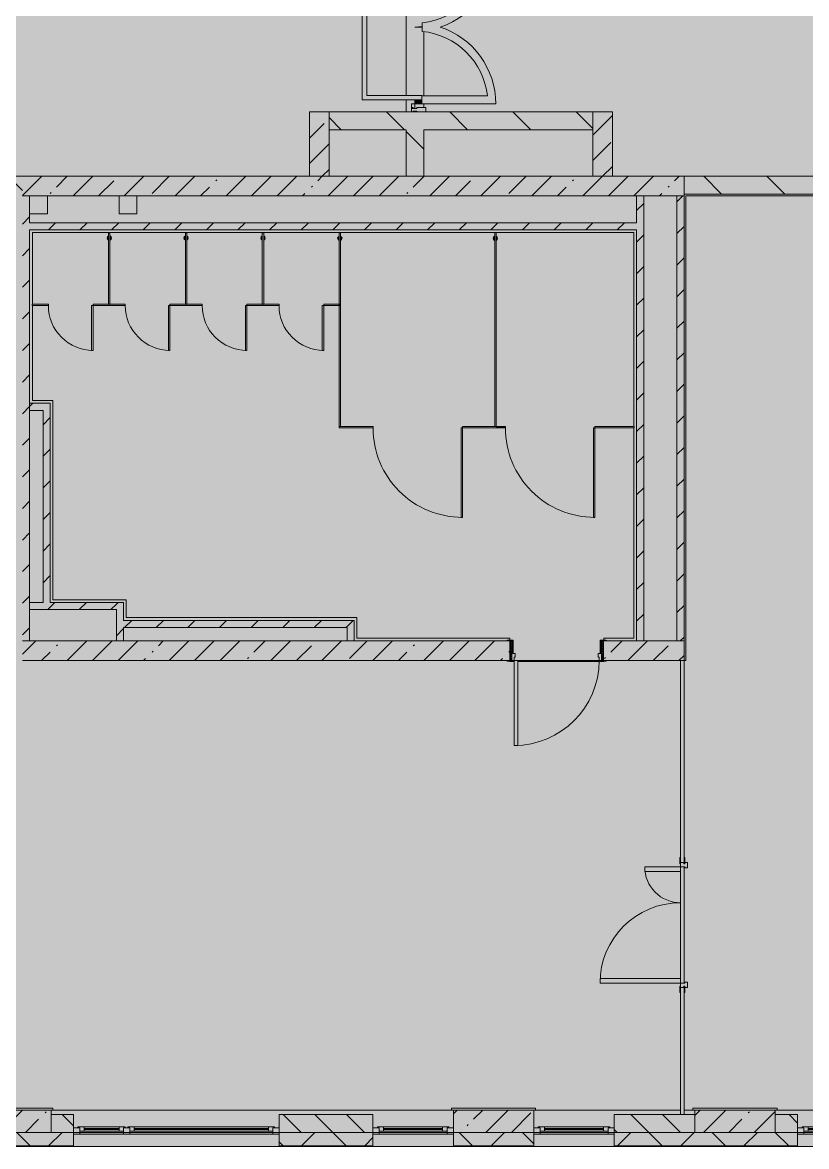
# Model space of a CAD drawing. Header units: millimetres. Extents: x 2623 to 210903, y -8553 to 29000.
# Drawn here: x 178103 to 186873, y -258 to 12321 of the extents above; entities that cross this region are included whole.
import ezdxf

# ---------------------------------------------------------------- set-up
doc = ezdxf.new("R2010")
doc.units = ezdxf.units.MM
doc.layers.add('A-DETL-GENF-6', color=7, linetype='Continuous', lineweight=9, true_color=0xc0c0c0, transparency=0.4)
for name, color, linetype, lineweight, true_color in [('A-DETL-GENF-8', 7, 'Continuous', 5, 0xe2e2e2), ('A-DETL-GENF-9', 7, 'Continuous', 5, 0xb7b7b7), ('A-DOOR-3', 7, 'Continuous', 5, 0xb7b7b7), ('A-DOOR-4', 7, 'Continuous', 5, 0xe2e2e2), ('A-DOOR-5', 7, 'Continuous', 5, 0xaaaaaa), ('A-DOOR-7', 7, 'Continuous', 5, 0x737373), ('A-DOOR-FRAM-3', 7, 'Continuous', 5, 0xe2e2e2), ('A-DOOR-FRAM-4', 7, 'Continuous', 5, 0xb7b7b7), ('A-DOOR-FRAM-5', 7, 'Continuous', 5, 0xaaaaaa), ('A-FLOR-2', 7, 'Continuous', 5, 0xb7b7b7), ('A-GENM-3', 7, 'Continuous', 5, 0x737373), ('A-GENM-4', 7, 'Continuous', 5, 0xe2ddcd), ('A-GLAZ-1', 7, 'Continuous', 5, 0x737373), ('A-GLAZ-CWMG-3', 7, 'Continuous', 5, 0x737373), ('A-WALL-5', 7, 'Continuous', 5, 0x737373), ('A-WALL-6', 7, 'Continuous', 9, 0x737373), ('I-WALL-5', 7, 'Continuous', 5, 0x737373), ('S-COLS-2', 7, 'Continuous', 5, 0x737373)]:
    doc.layers.add(name, color=color, linetype=linetype, lineweight=lineweight, true_color=true_color)
for name, color, linetype, lineweight in [('A-WALL-4', 7, 'Continuous', 5), ('I-WALL-4', 7, 'Continuous', 5), ('S-COLS-1', 7, 'Continuous', 5)]:
    doc.layers.add(name, color=color, linetype=linetype, lineweight=lineweight)
pattern_1 = [(45, (83893.37, 0), (-176.7767, 176.7767), [])]
pattern_2 = [(45, (83893.37, 0), (-285.1231, 285.1231), []), (45, (84178.5, 0), (-285.1231, 285.1231), [504.031, -100.806, 16.764, -84.042])]
pattern_3 = [(135, (83893.37, 0), (-353.5534, -353.5534), [])]

# ---------------------------------------------------------------- blocks, each defined once
blk = doc.blocks.new('BSC_Колонна _Прямоугольная - 250х900-23282983-3_1_3_птичка')
at = {"layer": 'S-COLS-1'}
h = blk.add_hatch(dxfattribs=at)
h.set_pattern_fill('FP_94', color=256, style=0, pattern_type=2)
h.set_pattern_definition([(45, (-99480, -25), (-285.1231, 285.1231), []), (45, (-99194.88, -25), (-285.1231, 285.1231), [504.031, -100.806, 16.764, -84.042])])
h.paths.add_polyline_path([(450, -125), (450, 125), (-450, 125), (-450, -125), (270, -125)])
at = {"layer": 'S-COLS-2'}
for p, q in [((450, 125), (-450, 125)), ((-450, 125), (-450, -125)), ((450, -125), (450, 125)), ((-450, -125), (450, -125))]:
    blk.add_line(p, q, dxfattribs=at)
blk = doc.blocks.new('110_Дверь_СКБ_1Ст_Внутренняя1 - Д-7а_л__950x2100h_Туалет-V83-3_1_3_птичка')
at = {"layer": 'A-DOOR-4'}
h = blk.add_hatch(color=256, dxfattribs=at)
h.paths.add_polyline_path([(487.5, 110), (487.5, 70), (477.5, 70), (477.5, 30), (512.5, 30), (512.5, 110)])
h.paths.add_polyline_path([(-462.5, 110), (-487.5, 110), (-487.5, 30), (-452.5, 30), (-452.5, 70), (-462.5, 70)])
at = {"layer": 'A-DOOR-5'}
h = blk.add_hatch(dxfattribs=at)
h.set_pattern_fill('FP_15', color=256, style=0, pattern_type=2)
h.set_pattern_definition([(135, (1776.41, 174.685), (-14.14214, -14.14214), []), (225, (1776.41, 174.685), (14.14214, -14.14214), [])])
h.paths.add_polyline_path([(537.5, 110), (512.5, 110), (512.5, -110), (537.5, -110)])
at = {"layer": 'A-DOOR-FRAM-3'}
for points in [[(447.5, 1060), (447.5, 110), (487.5, 110), (487.5, 1060)], [(-542.5, 118), (-542.5, 110), (-472.5, 110), (-472.5, 118)], [(-472.5, 30), (-487.5, 30), (-487.5, -110), (-472.5, -110)], [(567.5, 118), (497.5, 118), (497.5, 110), (567.5, 110)], [(512.5, 30), (497.5, 30), (497.5, -110), (512.5, -110)], [(-542.5, -110), (-542.5, -118), (-472.5, -118), (-472.5, -110)], [(567.5, -110), (497.5, -110), (497.5, -118), (567.5, -118)]]:
    blk.add_hatch(color=256, dxfattribs=at).paths.add_polyline_path(points)
at = {"layer": 'A-DOOR-FRAM-5'}
h = blk.add_hatch(dxfattribs=at)
h.set_pattern_fill('FP_16', color=256, style=0, pattern_type=2)
h.set_pattern_definition([(45, (-346.384, 174.685), (-14.1421, 14.1421), []), (135, (-346.384, 174.685), (-14.1421, -14.1421), [])])
h.paths.add_polyline_path([(-487.5, 110), (-512.5, 110), (-512.5, -110), (-487.5, -110)])
at = {"layer": 'A-DOOR-3'}
for p, q in [((487.5, 1060), (447.5, 1060)), ((447.5, 1060), (447.5, 110)), ((487.5, 110), (487.5, 1060)), ((447.5, 110), (487.5, 110))]:
    blk.add_line(p, q, dxfattribs=at)
blk.add_arc((487.5, 110), 950, 90, 180, dxfattribs=at)
at = {"layer": 'A-DOOR-FRAM-4'}
for p, q in [((-472.5, 118), (-542.5, 118)), ((-542.5, 118), (-542.5, 110)), ((-542.5, 110), (-472.5, 110)), ((-487.5, 110), (-512.5, 110)), ((-512.5, 110), (-512.5, -110)), ((-462.5, 110), (-487.5, 110)), ((-487.5, 110), (-487.5, 30)), ((-487.5, -110), (-487.5, 110)), ((-472.5, 110), (-487.5, 110)), ((-487.5, 110), (-487.5, 109)), ((-487.5, 109), (-472.5, 109)), ((-487.5, 30), (-452.5, 30)), ((-472.5, 30), (-487.5, 30)), ((-487.5, 30), (-487.5, -110)), ((-472.5, 110), (-472.5, 118)), ((-472.5, 109), (-472.5, 110)), ((-472.5, -110), (-472.5, 30)), ((-462.5, 70), (-462.5, 110)), ((-452.5, 70), (-462.5, 70)), ((-452.5, 30), (-452.5, 70)), ((487.5, 70), (477.5, 70)), ((477.5, 70), (477.5, 30)), ((477.5, 30), (512.5, 30)), ((487.5, 110), (487.5, 70)), ((512.5, 110), (487.5, 110)), ((567.5, 118), (497.5, 118)), ((497.5, 118), (497.5, 110)), ((512.5, 110), (497.5, 110)), ((497.5, 110), (497.5, 109)), ((497.5, 110), (567.5, 110)), ((497.5, 109), (512.5, 109)), ((512.5, 30), (497.5, 30)), ((497.5, 30), (497.5, -110)), ((512.5, 30), (512.5, 110)), ((537.5, 110), (512.5, 110)), ((512.5, 110), (512.5, -110)), ((512.5, 109), (512.5, 110)), ((512.5, -110), (512.5, 30)), ((537.5, -110), (537.5, 110)), ((567.5, 110), (567.5, 118)), ((-472.5, -110), (-542.5, -110)), ((-542.5, -110), (-542.5, -118)), ((-542.5, -118), (-472.5, -118)), ((-512.5, -110), (-487.5, -110)), ((-487.5, -110), (-472.5, -110)), ((-472.5, -118), (-472.5, -110)), ((497.5, -110), (512.5, -110)), ((567.5, -110), (497.5, -110)), ((497.5, -110), (497.5, -118)), ((497.5, -118), (567.5, -118)), ((512.5, -110), (537.5, -110)), ((567.5, -118), (567.5, -110))]:
    blk.add_line(p, q, dxfattribs=at)
blk = doc.blocks.new('BSC_Колонна _Прямоугольная - 250х900-V85-3_1_3_птичка')
at = {"layer": 'S-COLS-1'}
h = blk.add_hatch(dxfattribs=at)
h.set_pattern_fill('FP_96', color=256, style=0, pattern_type=2)
h.set_pattern_definition([(45, (-94080, -25), (-285.1231, 285.1231), []), (45, (-93794.88, -25), (-285.1231, 285.1231), [504.031, -100.806, 16.764, -84.042])])
h.paths.add_polyline_path([(450, -125), (450, 125), (-450, 125), (-450, -125), (77, -125)])
at = {"layer": 'S-COLS-2'}
for p, q in [((450, 125), (-450, 125)), ((-450, 125), (-450, -125)), ((450, -125), (450, 125)), ((-450, -125), (450, -125))]:
    blk.add_line(p, q, dxfattribs=at)
blk = doc.blocks.new('BSC_Колонна _Прямоугольная - 250х900-V86-3_1_3_птичка')
at = {"layer": 'S-COLS-1'}
h = blk.add_hatch(dxfattribs=at)
h.set_pattern_fill('FP_97', color=256, style=0, pattern_type=2)
h.set_pattern_definition([(45, (-102180, -25), (-285.1231, 285.1231), []), (45, (-101894.88, -25), (-285.1231, 285.1231), [504.031, -100.806, 16.764, -84.042])])
h.paths.add_polyline_path([(450, -125), (450, 125), (-450, 125), (-450, -125), (367, -125)])
at = {"layer": 'S-COLS-2'}
for p, q in [((450, 125), (-450, 125)), ((-450, 125), (-450, -125)), ((450, -125), (450, 125)), ((-450, -125), (450, -125))]:
    blk.add_line(p, q, dxfattribs=at)
blk = doc.blocks.new('120_Окно_СКБ_2Ст_Фрамуга сверху - 120_Окно_СКБ_2Ст_2300х2500_h_ ДОО-19727959-3_1_3_птичка')
at = {"layer": 'A-GLAZ-1'}
for p, q in [((-1150, -127), (-1150, -57)), ((-1150, -57), (-1080, -57)), ((1150, -57), (-1150, -57)), ((-1080, -57), (-1080, -127)), ((-1080, -57), (1080, -57)), ((520, -87), (-1080, -87)), ((-1080, -87), (-1080, -127)), ((-1030, -137), (-1030, -87)), ((-1030, -107), (470, -107)), ((470, -117), (-1030, -117)), ((470, -137), (470, -87)), ((520, -127), (520, -57)), ((520, -57), (590, -57)), ((520, -127), (520, -87)), ((590, -57), (590, -127)), ((1080, -87), (590, -87)), ((590, -87), (590, -127)), ((640, -137), (640, -87)), ((640, -107), (1030, -107)), ((1030, -117), (640, -117)), ((1030, -137), (1030, -87)), ((1080, -127), (1080, -57)), ((1080, -57), (1150, -57)), ((1080, -127), (1080, -87)), ((1150, -57), (1150, -127)), ((-1080, -127), (-1150, -127)), ((-1150, -127), (-1100, -127)), ((-1080, -127), (-1100, -127)), ((-1100, -127), (-1100, -137)), ((-1100, -137), (540, -137)), ((540, -137), (-1100, -137)), ((590, -127), (520, -127)), ((540, -127), (520, -127)), ((540, -127), (570, -127)), ((540, -127), (570, -127)), ((540, -137), (540, -127)), ((590, -127), (570, -127)), ((570, -127), (570, -137)), ((570, -137), (1100, -137)), ((1100, -137), (570, -137)), ((1150, -127), (1080, -127)), ((1100, -127), (1080, -127)), ((1100, -127), (1150, -127)), ((1100, -137), (1100, -127))]:
    blk.add_line(p, q, dxfattribs=at)
blk = doc.blocks.new('120_Окно_СКБ_1Ст - 120_Окно_СКБ_1Ст 900х2500_h_ с форточкой-V88-3_1_3_птичка')
at = {"layer": 'A-GLAZ-1'}
for p, q in [((-450, -127), (-450, -57)), ((-450, -57), (-380, -57)), ((450, -57), (-450, -57)), ((-380, -57), (-380, -127)), ((380, -87), (-380, -87)), ((-380, -87), (-380, -127)), ((-330, -137), (-330, -87)), ((-330, -107), (330, -107)), ((330, -117), (-330, -117)), ((330, -137), (330, -87)), ((380, -127), (380, -57)), ((380, -57), (450, -57)), ((380, -127), (380, -87)), ((450, -57), (450, -127)), ((-380, -127), (-450, -127)), ((-450, -127), (-400, -127)), ((-380, -127), (-400, -127)), ((-400, -127), (-400, -137)), ((-400, -137), (400, -137)), ((400, -137), (-400, -137)), ((450, -127), (380, -127)), ((400, -127), (380, -127)), ((400, -127), (450, -127)), ((400, -137), (400, -127))]:
    blk.add_line(p, q, dxfattribs=at)
blk = doc.blocks.new('120_Окно_СКБ_1Ст - 120_Окно_СКБ_1Ст 900х2500_h_ с форточкой-22876038-3_1_3_птичка')
at = {"layer": 'A-GLAZ-1'}
for p, q in [((-450, -127), (-450, -57)), ((-450, -57), (-380, -57)), ((450, -57), (-450, -57)), ((-380, -57), (-380, -127)), ((380, -87), (-380, -87)), ((-380, -87), (-380, -127)), ((-330, -137), (-330, -87)), ((-330, -107), (330, -107)), ((330, -117), (-330, -117)), ((330, -137), (330, -87)), ((380, -127), (380, -57)), ((380, -57), (450, -57)), ((380, -127), (380, -87)), ((450, -57), (450, -127)), ((-380, -127), (-450, -127)), ((-450, -127), (-400, -127)), ((-380, -127), (-400, -127)), ((-400, -127), (-400, -137)), ((-400, -137), (400, -137)), ((400, -137), (-400, -137)), ((450, -127), (380, -127)), ((400, -127), (380, -127)), ((400, -127), (450, -127)), ((400, -137), (400, -127))]:
    blk.add_line(p, q, dxfattribs=at)
blk = doc.blocks.new('131_Сантехническая перегородка 7 - СП-1-V193-3_1_3_птичка')
at = {"layer": 'A-GENM-4'}
blk.add_hatch(color=256, dxfattribs=at).paths.add_polyline_path([(2166, 8), (-4, 8), (-4, -8), (2166, -8)])
at = {"layer": 'A-GENM-3'}
for p, q in [((2166, 8), (-4, 8)), ((-4, 8), (-4, -8)), ((2166, -8), (2166, 8)), ((-4, -8), (2166, -8))]:
    blk.add_line(p, q, dxfattribs=at)
at = {"layer": 'A-GENM-3', "flags": 128}
for points in [[(71, 8), (71, 9), (71, 9), (70, 9), (70, 10), (70, 10), (69, 11), (69, 11), (68, 12), (68, 12), (67, 12), (67, 13), (66, 13), (66, 13), (65, 14), (65, 14), (64, 14), (64, 14), (63, 14), (62, 15), (62, 15), (61, 15), (61, 15), (60, 15), (59, 15), (59, 15), (58, 15), (58, 15), (57, 15), (56, 15), (56, 15), (55, 15), (55, 15), (54, 14), (54, 14), (53, 14), (52, 14), (52, 13), (51, 13), (51, 13), (50, 13), (50, 12), (49, 12), (49, 11), (48, 11), (48, 11), (48, 10), (47, 10), (47, 9), (46, 9), (46, 8), (46, 8)], [(46, -8), (46, -9), (47, -9), (47, -9), (47, -10), (48, -10), (48, -11), (49, -11), (49, -12), (50, -12), (50, -12), (51, -13), (51, -13), (52, -13), (52, -14), (53, -14), (53, -14), (54, -14), (54, -14), (55, -15), (56, -15), (56, -15), (57, -15), (57, -15), (58, -15), (59, -15), (59, -15), (60, -15), (60, -15), (61, -15), (62, -15), (62, -15), (63, -15), (63, -14), (64, -14), (64, -14), (65, -14), (66, -13), (66, -13), (67, -13), (67, -13), (68, -12), (68, -12), (69, -11), (69, -11), (69, -11), (70, -10), (70, -10), (71, -9), (71, -9), (71, -8), (71, -8)]]:
    blk.add_lwpolyline(points, dxfattribs=at)
at = {"layer": 'A-GENM-3'}
for radius, start, end in [(24.6, 19.9113, 160.0887), (17.6, 45, 135), (17.6, 45, 135), (15.1, 45, 135), (24.6, 199.9113, 340.0887), (17.6, 225, 315), (17.6, 225, 315), (15.1, 225, 315)]:
    blk.add_arc((59, 0), radius, start, end, dxfattribs=at)
blk = doc.blocks.new('131_Сантехническая перегородка 6 - СП-1-V194-3_1_3_птичка')
at = {"layer": 'A-GENM-4'}
blk.add_hatch(color=256, dxfattribs=at).paths.add_polyline_path([(800, 8), (0, 8), (0, -8), (800, -8)])
at = {"layer": 'A-GENM-3'}
for p, q in [((800, 8), (0, 8)), ((0, 8), (0, -8)), ((800, -8), (800, 8)), ((0, -8), (800, -8))]:
    blk.add_line(p, q, dxfattribs=at)
at = {"layer": 'A-GENM-3', "flags": 128}
for points in [[(71, 8), (71, 9), (71, 9), (70, 9), (70, 10), (70, 10), (69, 11), (69, 11), (68, 12), (68, 12), (67, 12), (67, 13), (66, 13), (66, 13), (65, 14), (65, 14), (64, 14), (64, 14), (63, 14), (62, 15), (62, 15), (61, 15), (61, 15), (60, 15), (59, 15), (59, 15), (58, 15), (58, 15), (57, 15), (56, 15), (56, 15), (55, 15), (55, 15), (54, 14), (54, 14), (53, 14), (52, 14), (52, 13), (51, 13), (51, 13), (50, 13), (50, 12), (49, 12), (49, 11), (48, 11), (48, 11), (48, 10), (47, 10), (47, 9), (46, 9), (46, 8), (46, 8)], [(46, -8), (46, -9), (47, -9), (47, -9), (47, -10), (48, -10), (48, -11), (49, -11), (49, -12), (50, -12), (50, -12), (51, -13), (51, -13), (52, -13), (52, -14), (53, -14), (53, -14), (54, -14), (54, -14), (55, -15), (56, -15), (56, -15), (57, -15), (57, -15), (58, -15), (59, -15), (59, -15), (60, -15), (60, -15), (61, -15), (62, -15), (62, -15), (63, -15), (63, -14), (64, -14), (64, -14), (65, -14), (66, -13), (66, -13), (67, -13), (67, -13), (68, -12), (68, -12), (69, -11), (69, -11), (69, -11), (70, -10), (70, -10), (71, -9), (71, -9), (71, -8), (71, -8)]]:
    blk.add_lwpolyline(points, dxfattribs=at)
at = {"layer": 'A-GENM-3'}
for radius, start, end in [(24.6, 19.9113, 160.0887), (17.6, 45, 135), (17.6, 45, 135), (15.1, 45, 135), (24.6, 199.9113, 340.0887), (17.6, 225, 315), (17.6, 225, 315), (15.1, 225, 315)]:
    blk.add_arc((59, 0), radius, start, end, dxfattribs=at)
blk = doc.blocks.new('131_Сантехническая перегородка_Дверь МГН - СД-1-V195-3_1_3_птичка')
at = {"layer": 'A-GENM-4'}
for points in [[(-370, 8), (-370, -8), (10, -8), (10, 8)], [(1010, 8), (1010, -8), (1390, -8), (1390, 8), (1256, 8)]]:
    blk.add_hatch(color=256, dxfattribs=at).paths.add_polyline_path(points)
at = {"layer": 'A-DOOR-7'}
for p, q in [((10, 1008), (26, 1008)), ((10, 8), (10, 1008)), ((26, 8), (26, 1008)), ((10, 8), (26, 8))]:
    blk.add_line(p, q, dxfattribs=at)
blk.add_arc((10, 8), 1000, 360, 90, dxfattribs=at)
at = {"layer": 'A-GENM-3'}
for p, q in [((10, 8), (-370, 8)), ((-370, 8), (-370, -8)), ((10, -8), (10, 8)), ((1390, 8), (1010, 8)), ((1010, 8), (1010, -8)), ((1390, -8), (1390, 8)), ((-370, -8), (10, -8)), ((1010, -8), (1390, -8))]:
    blk.add_line(p, q, dxfattribs=at)
blk = doc.blocks.new('131_Сантехническая перегородка_Дверь 5 - СД-1-V196-3_1_3_птичка')
at = {"layer": 'A-GENM-4'}
for points in [[(70, 8), (70, -8), (250, -8), (250, 8)], [(750, 8), (750, -8), (930, -8), (930, 8)]]:
    blk.add_hatch(color=256, dxfattribs=at).paths.add_polyline_path(points)
at = {"layer": 'A-DOOR-7'}
for p, q in [((266, 508), (250, 508)), ((250, 8), (250, 508)), ((266, 8), (266, 508)), ((266, 8), (250, 8))]:
    blk.add_line(p, q, dxfattribs=at)
blk.add_arc((250, 8), 500, 360, 90, dxfattribs=at)
at = {"layer": 'A-GENM-3'}
for p, q in [((250, 8), (70, 8)), ((70, 8), (70, -8)), ((250, -8), (250, 8)), ((930, 8), (750, 8)), ((750, 8), (750, -8)), ((930, -8), (930, 8)), ((70, -8), (250, -8)), ((750, -8), (930, -8))]:
    blk.add_line(p, q, dxfattribs=at)
blk = doc.blocks.new('131_Сантехническая перегородка_Дверь МГН 2 - СД-1-V197-3_1_3_птичка')
at = {"layer": 'A-GENM-4'}
for points in [[(-430, 8), (-430, -8), (10, -8), (10, 8)], [(1010, 8), (1010, -8), (1110, -8), (1110, 8)]]:
    blk.add_hatch(color=256, dxfattribs=at).paths.add_polyline_path(points)
at = {"layer": 'A-DOOR-7'}
for p, q in [((10, 1008), (26, 1008)), ((10, 8), (10, 1008)), ((26, 8), (26, 1008)), ((10, 8), (26, 8))]:
    blk.add_line(p, q, dxfattribs=at)
blk.add_arc((10, 8), 1000, 360, 90, dxfattribs=at)
at = {"layer": 'A-GENM-3'}
for p, q in [((10, 8), (-430, 8)), ((-430, 8), (-430, -8)), ((10, -8), (10, 8)), ((1110, 8), (1010, 8)), ((1010, 8), (1010, -8)), ((1110, -8), (1110, 8)), ((-430, -8), (10, -8)), ((1010, -8), (1110, -8))]:
    blk.add_line(p, q, dxfattribs=at)
blk = doc.blocks.new('Дверь_Витражная_остекление_ - ВВ-7 остекление-32356329-3_1_3_птичка')
at = {"layer": 'A-DETL-GENF-8'}
blk.add_hatch(color=256, dxfattribs=at).paths.add_polyline_path([(-860, -20), (-860, -96), (-815, -96), (-815, -20)])
h = blk.add_hatch(color=256, dxfattribs=at)
h.paths.add_polyline_path([(865, -100), (900, -100), (900, -40), (910, -40), (910, -20), (865, -20), (865, -40)])
h.paths.add_polyline_path([(900, -880), (910, -880), (910, -140), (900, -140), (900, -833)])
at = {"layer": 'A-DETL-GENF-9'}
for p, q in [((-815, -20), (-860, -20)), ((-860, -96), (-860, -20)), ((-815, -20), (-860, -20)), ((-860, -20), (-860, -96)), ((865, -100), (865, -20)), ((865, -20), (865, -100)), ((910, -880), (910, -140)), ((910, -880), (910, -140)), ((910, -800), (900, -800)), ((910, -880), (900, -880)), ((900, -880), (910, -880))]:
    blk.add_line(p, q, dxfattribs=at)
at = {"layer": 'A-DOOR-3'}
for p, q in [((-910, 20), (-860, 20)), ((-910, -20), (-910, 20)), ((-860, 20), (-860, -20)), ((860, 20), (910, 20)), ((860, -20), (860, 20)), ((910, 20), (910, -20)), ((-860, -20), (-910, -20)), ((-860, -96), (-860, -20)), ((910, -20), (860, -20))]:
    blk.add_line(p, q, dxfattribs=at)
for centre, start, end in [((-860, -20), 354.5815, 0), ((860, -20), 180, 185.4185)]:
    blk.add_arc(centre, 860, start, end, dxfattribs=at)
blk = doc.blocks.new('Прямоугольный импост - Импост структурный с накладкой - 160мм Темный-32310142-3_1_3_птичка')
at = {"layer": 'A-GLAZ-CWMG-3'}
for p, q in [((-50, 0), (-50, 17)), ((-50, 17), (0, 17)), ((-40, 0), (-50, 0)), ((-40, -40), (-40, 0)), ((0, 0), (-10, 0)), ((-10, 0), (-10, -40)), ((0, 17), (0, 0)), ((-50, -140), (-50, -40)), ((-50, -40), (-40, -40)), ((-10, -40), (0, -40)), ((0, -40), (0, -140)), ((0, -140), (-50, -140))]:
    blk.add_line(p, q, dxfattribs=at)
blk = doc.blocks.new('110_Дверь_СКБ_2Ст - Д-5_п__в составе перегородки _не входит в спец__-V207-3_1_3_птичка')
at = {"layer": 'A-DOOR-4'}
h = blk.add_hatch(color=256, dxfattribs=at)
h.paths.add_polyline_path([(712, -20), (712, 60), (652, 60), (652, 30), (662, 25), (662, -20)])
h.paths.add_polyline_path([(-628, 30), (-628, 60), (-688, 60), (-688, -20), (-638, -20), (-638, 30)])
for points in [[(-588, -420), (-588, -20), (-638, -20), (-638, -420)], [(662, -20), (612, -20), (612, -920), (662, -920)]]:
    blk.add_hatch(color=256, dxfattribs=at).paths.add_polyline_path(points)
at = {"layer": 'A-DOOR-FRAM-3'}
for points in [[(-673, 28), (-743, 25), (-743, 20), (-673, 25)], [(767, 28), (697, 25), (697, 20), (767, 25)], [(-673, -20), (-743, -20), (-743, -28), (-673, -28)], [(767, -20), (697, -20), (697, -28), (767, -28)]]:
    blk.add_hatch(color=256, dxfattribs=at).paths.add_polyline_path(points)
at = {"layer": 'A-DOOR-3'}
for p, q in [((-638, -20), (-588, -20)), ((-638, -420), (-638, -20)), ((-588, -20), (-588, -420)), ((612, -20), (662, -20)), ((612, -920), (612, -20)), ((662, -20), (662, -920)), ((-588, -420), (-638, -420)), ((662, -920), (612, -920))]:
    blk.add_line(p, q, dxfattribs=at)
for centre, radius, start, end in [((-638, -20), 400, 270, 0), ((662, -20), 900, 180, 270)]:
    blk.add_arc(centre, radius, start, end, dxfattribs=at)
at = {"layer": 'A-DOOR-FRAM-4'}
for p, q in [((-743, 28), (-673, 28)), ((-743, 20), (-743, 28)), ((-673, 20), (-743, 20)), ((-688, 60), (-628, 60)), ((-688, -20), (-688, 60)), ((-688, 20), (-673, 20)), ((-688, 19), (-688, 20)), ((-673, 19), (-688, 19)), ((-673, 28), (-673, 20)), ((-673, 20), (-673, 19)), ((-638, 30), (-638, -20)), ((-628, 30), (-638, 30)), ((-628, 60), (-628, 30)), ((652, 60), (712, 60)), ((652, 30), (652, 60)), ((662, 30), (652, 30)), ((662, -20), (662, 30)), ((697, 20), (697, 28)), ((697, 28), (767, 28)), ((697, 19), (697, 20)), ((697, 20), (712, 20)), ((767, 20), (697, 20)), ((712, 19), (697, 19)), ((712, 60), (712, -20)), ((712, 20), (712, 19)), ((767, 28), (767, 20)), ((-743, -20), (-673, -20)), ((-743, -28), (-743, -20)), ((-673, -28), (-743, -28)), ((-638, -20), (-688, -20)), ((-673, -20), (-673, -28)), ((712, -20), (662, -20)), ((697, -28), (697, -20)), ((697, -20), (767, -20)), ((767, -28), (697, -28)), ((767, -20), (767, -28))]:
    blk.add_line(p, q, dxfattribs=at)

msp = doc.modelspace()

# ---------------------------------------------------------------- hatches: boundary and pattern name
at = {"layer": 'A-DETL-GENF-6'}
msp.add_hatch(color=256, dxfattribs=at).paths.add_polyline_path([(209126.4, -258), (209126.4, 21479), (177226.4, 21479), (177226.4, 27379), (168463.4, 27379), (168463.4, 10208.3), (173103.4, 10208.3), (173103.4, -258), (207881, -258)])
at = {"layer": 'A-WALL-4'}
h = msp.add_hatch(dxfattribs=at)
h.set_pattern_fill('FP_71', color=256, style=0, pattern_type=2)
h.set_pattern_definition([(135, (83893.37, 0), (-176.7767, -176.7767), [])])
h.paths.add_polyline_path([(205323.4, -100), (205323.4, 100), (205023.4, 100), (205023.4, -100), (205084.3, -100)])
h.paths.add_polyline_path([(194623.4, -100), (195523.4, -100), (195523.4, 100), (194623.4, 100)])
h.paths.add_polyline_path([(197323.4, -100), (197573.4, -100), (197573.4, 100), (197323.4, 100)])
h.paths.add_polyline_path([(203223.4, -100), (203219.9, 100), (202723.4, 100), (202723.4, -100), (203219.9, -100)])
h.paths.add_polyline_path([(192823.4, -100), (193723.4, -100), (193723.4, 100), (192823.4, 100)])
h.paths.add_polyline_path([(199873.4, -100), (200923.4, -100), (200923.4, 100), (199873.4, 100)])
h.paths.add_polyline_path([(178516.5, -100), (178673.4, -100), (178673.4, 100), (178423.4, 100), (178423.4, -100)])
h.paths.add_polyline_path([(184723.4, -100), (185623.4, -100), (185623.4, 100), (184723.4, 100)])
h.paths.add_polyline_path([(182023.4, -100), (182023.4, 100), (180973.4, 100), (180973.4, -100), (181779.2, -100)])
h.paths.add_polyline_path([(186773.4, -100), (186773.4, 100), (186523.4, 100), (186523.4, -100)])
h.paths.add_polyline_path([(189073.4, -100), (190123.4, -100), (190123.4, 100), (189073.4, 100)])
h.paths.add_polyline_path([(176186, -100), (176623.4, -100), (176623.4, 100), (175823.4, 100), (175823.4, -100)])
h = msp.add_hatch(dxfattribs=at)
h.set_pattern_fill('FP_73', color=256, style=0, pattern_type=2)
h.set_pattern_definition([(45, (83893.37, 0), (-353.5534, 353.5534), []), (135, (83893.37, 0), (-353.5534, -353.5534), [])])
h.paths.add_polyline_path([(204123.4, -250), (205323.4, -250), (205323.4, -100), (204123.4, -100)])
h.paths.add_polyline_path([(207881, -250), (208973.4, -250), (208973.4, -100), (207623.4, -100), (207623.4, -250)])
h.paths.add_polyline_path([(191101.3, -250), (191923.4, -250), (191923.4, -100), (191023.4, -100), (191023.4, -250)])
h.paths.add_polyline_path([(195523.4, -250), (195523.4, -100), (194623.4, -100), (194623.4, -250), (194830.1, -250)])
h.paths.add_polyline_path([(196694.5, -250), (197573.4, -250), (197573.4, -100), (196423.4, -100), (196423.4, -250)])
h.paths.add_polyline_path([(193723.4, -250), (193723.4, -100), (192823.4, -100), (192823.4, -250), (193431.8, -250)])
h.paths.add_polyline_path([(199873.4, -250), (200923.4, -250), (200923.4, -100), (199873.4, -100)])
h.paths.add_polyline_path([(203223.4, -250), (203219.9, -100), (201823.4, -100), (201823.4, -250), (203219.9, -250)])
h.paths.add_polyline_path([(182923.4, -250), (183823.4, -250), (183823.4, -100), (182923.4, -100)])
h.paths.add_polyline_path([(190123.4, -250), (190123.4, -100), (189073.4, -100), (189073.4, -250), (189236.9, -250)])
h.paths.add_polyline_path([(181779.2, -250), (182023.4, -250), (182023.4, -100), (180973.4, -100), (180973.4, -250)])
h.paths.add_polyline_path([(186773.4, -250), (186773.4, -100), (184723.4, -100), (184723.4, -250), (186440.3, -250)])
h.paths.add_polyline_path([(178050.4, -250), (178673.4, -250), (178673.4, -100), (177523.4, -100), (177523.4, -250)])
h.paths.add_polyline_path([(176623.4, -250), (176623.4, -100), (175823.4, -100), (175823.4, -250), (176186, -250)])
h.paths.add_polyline_path([(174787.7, -250), (174923.4, -250), (174923.4, -100), (173103.4, -100), (173103.4, -250), (174321.6, -250)])
at = {"layer": 'I-WALL-4'}
h = msp.add_hatch(dxfattribs=at)
h.set_pattern_fill('FP_72', color=256, style=0, pattern_type=2)
h.set_pattern_definition(pattern_3)
h.paths.add_polyline_path([(182393.4, 10600), (182593.4, 10600), (182593.4, 11320), (182393.4, 11320), (182393.4, 11120)])
h.paths.add_polyline_path([(182393.4, 13220), (182593.4, 13220), (182593.4, 13400), (182393.4, 13400)])
h = msp.add_hatch(dxfattribs=at)
h.set_pattern_fill('FP_69', color=256, style=0, pattern_type=2)
h.set_pattern_definition(pattern_2)
h.paths.add_polyline_path([(181532.4, 10600), (181532.4, 11320), (181312.4, 11320), (181312.4, 10600)])
h = msp.add_hatch(dxfattribs=at)
h.set_pattern_fill('FP_72', color=256, style=0, pattern_type=2)
h.set_pattern_definition(pattern_3)
h.paths.add_polyline_path([(182393.4, 11120), (182393.4, 11320), (181532.4, 11320), (181532.4, 11120), (181779.2, 11120)])
h = msp.add_hatch(dxfattribs=at)
h.set_pattern_fill('FP_72', color=256, style=0, pattern_type=2)
h.set_pattern_definition(pattern_3)
h.paths.add_polyline_path([(184482.4, 11120), (184482.4, 11320), (182593.4, 11320), (182593.4, 11120), (183643.7, 11120)])
h = msp.add_hatch(dxfattribs=at)
h.set_pattern_fill('FP_69', color=256, style=0, pattern_type=2)
h.set_pattern_definition(pattern_2)
h.paths.add_polyline_path([(184702.4, 10600), (184702.4, 11320), (184482.4, 11320), (184482.4, 10600)])
h = msp.add_hatch(dxfattribs=at)
h.set_pattern_fill('FP_72', color=256, style=0, pattern_type=2)
h.set_pattern_definition(pattern_3)
h.paths.add_polyline_path([(185503.4, 10400), (187538.4, 10400), (187538.4, 10600), (185503.4, 10600)])
h.paths.add_polyline_path([(189236.9, 10400), (191023.4, 10400), (191023.4, 10600), (188988.4, 10600), (188988.4, 10400), (189018.4, 10400)])
h.paths.add_polyline_path([(173823.4, 10400), (173878.4, 10400), (173878.4, 10600), (173503.4, 10600), (173503.4, 10400), (173678.4, 10400)])
h.paths.add_polyline_path([(175333.4, 10400), (176403.4, 10400), (176403.4, 10600), (175278.4, 10600), (175278.4, 10400)])
h.paths.add_polyline_path([(178050.4, 10400), (178103.4, 10400), (178103.4, 10600), (177353.4, 10600), (177353.4, 10400), (177383.4, 10400)])
h = msp.add_hatch(dxfattribs=at)
h.set_pattern_fill('FP_69', color=256, style=0, pattern_type=2)
h.set_pattern_definition(pattern_2)
h.paths.add_polyline_path([(185503.4, 10380), (185503.4, 10600), (178103.4, 10600), (178103.4, 10380), (183643.7, 10380)])
h = msp.add_hatch(dxfattribs=at)
h.set_pattern_fill('FP_74', color=256, style=0, pattern_type=2)
h.set_pattern_definition(pattern_1)
h.paths.add_polyline_path([(178183.4, 5400), (178183.4, 10380), (178103.4, 10380), (178103.4, 5400)])
h = msp.add_hatch(dxfattribs=at)
h.set_pattern_fill('FP_74', color=256, style=0, pattern_type=2)
h.set_pattern_definition(pattern_1)
h.paths.add_polyline_path([(184973.4, 5400), (185053.4, 5400), (185053.4, 10380), (184973.4, 10380), (184973.4, 6593.4)])
h = msp.add_hatch(dxfattribs=at)
h.set_pattern_fill('FP_74', color=256, style=0, pattern_type=2)
h.set_pattern_definition(pattern_1)
h.paths.add_polyline_path([(185423.4, 5400), (185503.4, 5400), (185503.4, 10380), (185423.4, 10380), (185423.4, 6593.4)])
h = msp.add_hatch(dxfattribs=at)
h.set_pattern_fill('FP_74', color=256, style=0, pattern_type=2)
h.set_pattern_definition(pattern_1)
h.paths.add_polyline_path([(184973.4, 10000), (184973.4, 10080), (178183.4, 10080), (178183.4, 10000), (183643.7, 10000)])
h = msp.add_hatch(dxfattribs=at)
h.set_pattern_fill('FP_74', color=256, style=0, pattern_type=2)
h.set_pattern_definition(pattern_1)
h.paths.add_polyline_path([(178333.4, 7980), (178413.4, 7980), (178413.4, 8060), (178183.4, 8060), (178183.4, 7980)])
h = msp.add_hatch(dxfattribs=at)
h.set_pattern_fill('FP_74', color=256, style=0, pattern_type=2)
h.set_pattern_definition(pattern_1)
h.paths.add_polyline_path([(178413.4, 5830), (178413.4, 7980), (178333.4, 7980), (178333.4, 5830)])
h = msp.add_hatch(dxfattribs=at)
h.set_pattern_fill('FP_74', color=256, style=0, pattern_type=2)
h.set_pattern_definition(pattern_1)
h.paths.add_polyline_path([(178050.4, 6620), (178103.4, 6620), (178103.4, 6700), (177303.4, 6700), (177303.4, 6620), (177333.4, 6620)])
h.paths.add_polyline_path([(176186, 6620), (176353.4, 6620), (176353.4, 6700), (175923.4, 6700), (175923.4, 6620)])
h = msp.add_hatch(dxfattribs=at)
h.set_pattern_fill('FP_74', color=256, style=0, pattern_type=2)
h.set_pattern_definition(pattern_1)
h.paths.add_polyline_path([(179153.4, 5750), (179153.4, 5830), (178183.4, 5830), (178183.4, 5750)])
h = msp.add_hatch(dxfattribs=at)
h.set_pattern_fill('FP_74', color=256, style=0, pattern_type=2)
h.set_pattern_definition(pattern_1)
h.paths.add_polyline_path([(179153.4, 5400), (179233.4, 5400), (179233.4, 5830), (179153.4, 5830), (179153.4, 5750)])
h = msp.add_hatch(dxfattribs=at)
h.set_pattern_fill('FP_74', color=256, style=0, pattern_type=2)
h.set_pattern_definition(pattern_1)
h.paths.add_polyline_path([(181733.4, 5550), (181733.4, 5630), (179233.4, 5630), (179233.4, 5550), (179914.8, 5550)])
h = msp.add_hatch(dxfattribs=at)
h.set_pattern_fill('FP_74', color=256, style=0, pattern_type=2)
h.set_pattern_definition(pattern_1)
h.paths.add_polyline_path([(181779.2, 5400), (181813.4, 5400), (181813.4, 5630), (181733.4, 5630), (181733.4, 5400)])
h = msp.add_hatch(dxfattribs=at)
h.set_pattern_fill('FP_69', color=256, style=0, pattern_type=2)
h.set_pattern_definition(pattern_2)
h.paths.add_polyline_path([(185503.4, 5180), (185503.4, 5400), (184603.4, 5400), (184603.4, 5180), (185463.4, 5180)])
h.paths.add_polyline_path([(181779.2, 5180), (183553.4, 5180), (183553.4, 5400), (178103.4, 5400), (178103.4, 5180), (179914.8, 5180)])

# ---------------------------------------------------------------- linework, layer by layer
at = {"layer": 'A-FLOR-2'}
for p, q in [((181903.4, 13130), (181903.4, 11455)), ((181953.4, 11505), (181953.4, 13080)), ((182573.4, 12318.9), (182573.4, 12221.1)), ((181903.4, 11455), (182569.4, 11455)), ((182569.4, 11505), (181953.4, 11505)), ((182569.4, 11410), (182569.4, 11505)), ((183303.4, 11500), (182569.4, 11500)), ((182569.4, 11410), (183398.4, 11410)), ((178383.4, 10380), (178383.4, 10180)), ((179183.4, 10180), (179183.4, 10380)), ((179383.4, 10380), (179383.4, 10180)), ((187538.4, 10380), (185524.4, 10380)), ((185524.4, 10380), (185524.4, 5180)), ((178383.4, 10180), (178183.4, 10180)), ((179383.4, 10180), (179183.4, 10180)), ((181644.9, 9969), (178214.4, 9969)), ((178214.4, 9969), (178214.4, 9168)), ((183385.4, 9969), (181660.9, 9969)), ((184942.4, 9969), (183401.4, 9969)), ((184942.4, 7799), (184942.4, 9969)), ((178214.4, 9152), (178214.4, 8091)), ((178214.4, 8091), (178444.4, 8091)), ((178444.4, 8091), (178444.4, 5861)), ((184942.4, 5431), (184942.4, 7783)), ((178444.4, 5861), (179264.4, 5861)), ((179264.4, 5861), (179264.4, 5661)), ((179264.4, 5661), (181844.4, 5661)), ((181844.4, 5661), (181844.4, 5431)), ((181844.4, 5431), (183554.4, 5431)), ((183554.4, 5431), (183554.4, 5408)), ((184604.4, 5408), (184604.4, 5431)), ((184604.4, 5431), (184942.4, 5431)), ((183554.4, 5171), (183603.4, 5171)), ((184553.4, 5180), (183643.7, 5180)), ((183643.7, 5171), (184604.4, 5171)), ((185524.4, 5180), (185508.1, 5180)), ((177502.9, 170), (178442.9, 170)), ((178442.9, 170), (178442.9, 150)), ((182902.9, 150), (182902.9, 170)), ((182902.9, 170), (183842.9, 170)), ((183842.9, 170), (183842.9, 150)), ((185603.4, 150), (185603.4, 170)), ((185603.4, 170), (186543.4, 170)), ((186543.4, 170), (186543.4, 150))]:
    msp.add_line(p, q, dxfattribs=at)
for centre, radius, start, end in [((182493.4, 13130), 905, 288.14412, 2.53324), ((182493.4, 13130), 815, 275.6332, 356.48271), ((182493.4, 11410), 815, 6.34007, 84.3668), ((182493.4, 11410), 905, 360, 71.85588)]:
    msp.add_arc(centre, radius, start, end, dxfattribs=at)
at = {"layer": 'A-WALL-5'}
for p, q in [((178673.4, 100), (178423.4, 100)), ((178673.4, -258), (178673.4, 100)), ((182023.4, 100), (180973.4, 100)), ((180973.4, 100), (180973.4, -258)), ((182023.4, -258), (182023.4, 100)), ((185463.4, 100), (184723.4, 100)), ((184723.4, 100), (184723.4, -258)), ((185623.4, 100), (185503.4, 100)), ((186773.4, 100), (186523.4, 100)), ((186773.4, -258), (186773.4, 100)), ((178673.4, -100), (180973.4, -100)), ((182023.4, -100), (182923.4, -100)), ((182923.4, -100), (182923.4, -258)), ((183823.4, -258), (183823.4, -100)), ((183823.4, -100), (184723.4, -100)), ((186773.4, -100), (189073.4, -100)), ((176623.4, -258), (184723.4, -258)), ((184723.4, -258), (200923.4, -258))]:
    msp.add_line(p, q, dxfattribs=at)
at = {"layer": 'A-WALL-6'}
for p, q in [((181532.4, 11320), (181532.4, 11120)), ((184482.4, 11120), (184482.4, 11320)), ((182593.4, 10600), (182393.4, 10600)), ((185503.4, 10400), (185503.4, 10600)), ((178103.4, 5400), (178183.4, 5400)), ((184973.4, 5400), (185053.4, 5400)), ((185423.4, 5400), (185503.4, 5400)), ((185503.4, 5180), (185463.4, 5180)), ((185463.4, 100), (185503.4, 100)), ((178423.4, -100), (178673.4, -100)), ((178673.4, -100), (178423.4, -100)), ((180973.4, -100), (182023.4, -100)), ((182023.4, -100), (180973.4, -100)), ((184723.4, -100), (185623.4, -100)), ((185623.4, -100), (184723.4, -100)), ((186523.4, -100), (186773.4, -100)), ((186773.4, -100), (186523.4, -100)), ((177523.4, -250), (178673.4, -250)), ((180973.4, -250), (182023.4, -250)), ((182923.4, -250), (183823.4, -250)), ((184723.4, -250), (186773.4, -250)), ((177523.4, -253), (178673.4, -253)), ((180973.4, -253), (182023.4, -253)), ((182923.4, -253), (183823.4, -253)), ((184723.4, -253), (186773.4, -253))]:
    msp.add_line(p, q, dxfattribs=at)
at = {"layer": 'I-WALL-5'}
for p, q in [((182393.4, 11505), (182393.4, 13080)), ((182593.4, 12217.8), (182593.4, 11500)), ((182393.4, 11320), (182393.4, 11455)), ((182593.4, 11410), (182593.4, 11370)), ((184702.4, 11320), (181312.4, 11320)), ((181312.4, 11320), (181312.4, 10600)), ((184702.4, 10600), (184702.4, 11320)), ((181532.4, 11120), (182393.4, 11120)), ((181532.4, 10600), (181532.4, 11120)), ((182393.4, 11120), (182393.4, 10600)), ((182593.4, 10600), (182593.4, 11120)), ((182593.4, 11120), (184482.4, 11120)), ((184482.4, 11120), (184482.4, 10600)), ((182393.4, 10600), (177383.4, 10600)), ((187508.4, 10600), (182593.4, 10600)), ((178103.4, 10380), (185503.4, 10380)), ((178183.4, 10080), (178183.4, 10380)), ((184973.4, 10380), (184973.4, 10080)), ((185053.4, 5400), (185053.4, 10380)), ((185423.4, 10380), (185423.4, 5400)), ((185503.4, 2975), (185503.4, 10400)), ((185503.4, 10400), (187508.4, 10400)), ((184973.4, 10080), (178183.4, 10080)), ((178183.4, 5400), (178183.4, 10000)), ((178183.4, 10000), (184973.4, 10000)), ((184973.4, 10000), (184973.4, 5400)), ((178413.4, 8060), (178183.4, 8060)), ((178413.4, 5830), (178413.4, 8060)), ((178183.4, 7980), (178333.4, 7980)), ((178333.4, 7980), (178333.4, 5830)), ((178333.4, 5830), (178183.4, 5830)), ((179233.4, 5830), (178413.4, 5830)), ((179233.4, 5630), (179233.4, 5830)), ((178183.4, 5750), (179153.4, 5750)), ((179153.4, 5750), (179153.4, 5400)), ((181813.4, 5630), (179233.4, 5630)), ((179233.4, 5550), (181733.4, 5550)), ((179233.4, 5400), (179233.4, 5550)), ((181733.4, 5550), (181733.4, 5400)), ((181813.4, 5400), (181813.4, 5630)), ((183523.4, 5400), (178183.4, 5400)), ((184973.4, 5400), (184633.4, 5400)), ((185423.4, 5400), (185053.4, 5400)), ((178103.4, 5180), (183523.4, 5180)), ((184633.4, 5180), (185463.4, 5180)), ((185463.4, 5180), (185463.4, 2975)), ((185463.4, 1620), (185463.4, 2820)), ((185503.4, 2870), (185503.4, 1570)), ((185463.4, 1465), (185463.4, 100)), ((185503.4, 100), (185503.4, 1465)), ((178423.4, 150), (182923.4, 150)), ((183823.4, 150), (185463.4, 150)), ((185503.4, 150), (185623.4, 150)), ((186523.4, 150), (191023.4, 150))]:
    msp.add_line(p, q, dxfattribs=at)

# ---------------------------------------------------------------- block references
at = {"layer": 'A-DOOR-3'}
for name, p, rotation in [('Дверь_Витражная_остекление_ - ВВ-7 остекление-32356329-3_1_3_птичка', (182473.4, 12270), 89.99999999999993), ('110_Дверь_СКБ_1Ст_Внутренняя1 - Д-7а_л__950x2100h_Туалет-V83-3_1_3_птичка', (184090.9, 5290), 180), ('110_Дверь_СКБ_2Ст - Д-5_п__в составе перегородки _не входит в спец__-V207-3_1_3_птичка', (185483.4, 2232.5), 270)]:
    msp.add_blockref(name, p, dxfattribs=dict(at, rotation=rotation))
at = {"layer": 'A-GENM-3'}
for name, p, rotation in [('131_Сантехническая перегородка 6 - СП-1-V194-3_1_3_птичка', (179074, 9968), 270.0000000000007), ('131_Сантехническая перегородка 6 - СП-1-V194-3_1_3_птичка', (179933.6, 9968), 270.0000000000007), ('131_Сантехническая перегородка 6 - СП-1-V194-3_1_3_птичка', (180793.2, 9968), 270.0000000000007), ('131_Сантехническая перегородка 7 - СП-1-V193-3_1_3_птичка', (181652.9, 9964.9), 269.9999999999999), ('131_Сантехническая перегородка 7 - СП-1-V193-3_1_3_птичка', (183393.4, 9964.9), 269.9999999999999), ('131_Сантехническая перегородка_Дверь 5 - СД-1-V196-3_1_3_птичка', (179142.9, 9160), 180), ('131_Сантехническая перегородка_Дверь 5 - СД-1-V196-3_1_3_птичка', (180002.9, 9160), 180), ('131_Сантехническая перегородка_Дверь 5 - СД-1-V196-3_1_3_птичка', (180862.9, 9160), 180), ('131_Сантехническая перегородка_Дверь 5 - СД-1-V196-3_1_3_птичка', (181722.9, 9160), 180), ('131_Сантехническая перегородка_Дверь МГН - СД-1-V195-3_1_3_птичка', (183034.9, 7791), 180), ('131_Сантехническая перегородка_Дверь МГН 2 - СД-1-V197-3_1_3_птичка', (184514.9, 7791), 180)]:
    msp.add_blockref(name, p, dxfattribs=dict(at, rotation=rotation))
at = {"layer": 'A-GLAZ-1', "rotation": 180}
for name, p in [('120_Окно_СКБ_2Ст_Фрамуга сверху - 120_Окно_СКБ_2Ст_2300х2500_h_ ДОО-19727959-3_1_3_птичка', (179823.4, -175)), ('120_Окно_СКБ_1Ст - 120_Окно_СКБ_1Ст 900х2500_h_ с форточкой-V88-3_1_3_птичка', (182473.4, -175)), ('120_Окно_СКБ_1Ст - 120_Окно_СКБ_1Ст 900х2500_h_ с форточкой-22876038-3_1_3_птичка', (184273.4, -175)), ('120_Окно_СКБ_2Ст_Фрамуга сверху - 120_Окно_СКБ_2Ст_2300х2500_h_ ДОО-19727959-3_1_3_птичка', (187923.4, -175))]:
    msp.add_blockref(name, p, dxfattribs=at)
at = {"layer": 'A-GLAZ-CWMG-3', "extrusion": (0, 0, -1), "rotation": 270.0000000000001}
msp.add_blockref('Прямоугольный импост - Импост структурный с накладкой - 160мм Темный-32310142-3_1_3_птичка', (-182473.4, 11320), dxfattribs=at)
at = {"layer": 'S-COLS-2'}
for name, p in [('BSC_Колонна _Прямоугольная - 250х900-V85-3_1_3_птичка', (177973.4, 25)), ('BSC_Колонна _Прямоугольная - 250х900-23282983-3_1_3_птичка', (183373.4, 25)), ('BSC_Колонна _Прямоугольная - 250х900-V86-3_1_3_птичка', (186073.4, 25))]:
    msp.add_blockref(name, p, dxfattribs=at)

doc.saveas('drawing.dxf')
